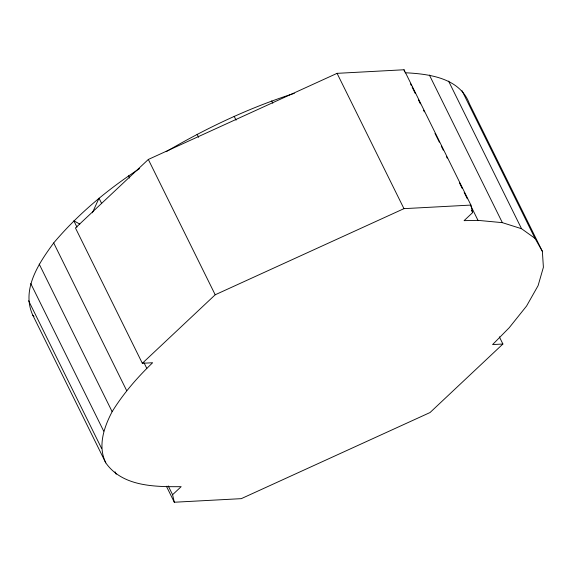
<?xml version="1.0" encoding="UTF-8"?>
<svg xmlns="http://www.w3.org/2000/svg" width="572" height="572" viewBox="0 0 572 572"><rect width="100%" height="100%" fill="white"/><g stroke="black" fill="none" stroke-linecap="round" stroke-linejoin="round"><path stroke-width="0.86" d="M499.342 336.815L502.902 344.022L430.03 412.541L241.277 498.655L174.31 502.237L172.58 494.723L181.16 486.665C154.919 486.872 122.501 486.729 105.77 462.848L32.811 315.236C21.014 289.453 38.882 263.156 53.689 242.95C78.221 213.878 107.765 189.361 139.554 168.611M105.77 462.848C97.555 445.917 103.968 427.27 112.141 411.676C123.323 393.557 137.294 377.441 152.631 362.741L142.328 363.291L75.454 227.978L148.327 159.459L337.08 73.345L404.046 69.763L470.92 205.076L472.651 212.584L464.078 220.649L477.985 220.356L502.345 222.651L521.535 228.714L535.006 238.367L542.363 251.344L543.4 267.26L538.088 285.664L526.576 306.02L509.194 327.749L492.599 344.573L502.902 344.022M92.385 212.798L99.02 198.162L101.68 203.546M142.328 363.291L215.201 294.773L403.954 208.651L470.92 205.076M166.202 151.666C206.728 127.892 249.492 107.643 294.301 93.358M405.026 72.744C428.979 73.924 459.824 77.828 469.412 103.732L542.363 251.344M79.794 224.095L73.824 220.763L76.984 227.148M32.811 315.236L33.977 316.502M462.047 90.762L535.006 238.367M448.584 81.102L521.535 228.714M429.393 75.039L502.345 222.651M410.546 83.912L411.339 85.514M412.126 87.108L415.279 93.493M418.432 99.871L420.406 103.861M423.559 110.246L424.352 111.84M434.999 133.383L439.339 142.163M441.305 146.153L443.279 150.143M446.432 156.521L447.225 158.122M459.445 182.854L462.205 188.438M464.178 192.428L467.331 198.813M470.491 205.198L477.985 220.356M471.464 210.181L472.651 212.584M337.08 73.345L403.954 208.651M271.679 100.937L272.815 103.239M234.17 116.302L236.072 120.149M197.111 134.256L198.634 137.33M148.327 159.459L215.201 294.773M128.55 175.783L129.687 178.092M144.022 362.791L146.782 368.375M53.689 242.95L126.641 390.554M168.232 485.914L172.58 494.723M166.395 486.221L174.31 502.237M39.189 264.064L112.141 411.676M30.745 283.519L103.696 431.131M115.036 471.807L116.216 474.202M28.6 300.736L101.551 448.348M404.046 69.763L404.433 71.436"/></g></svg>
